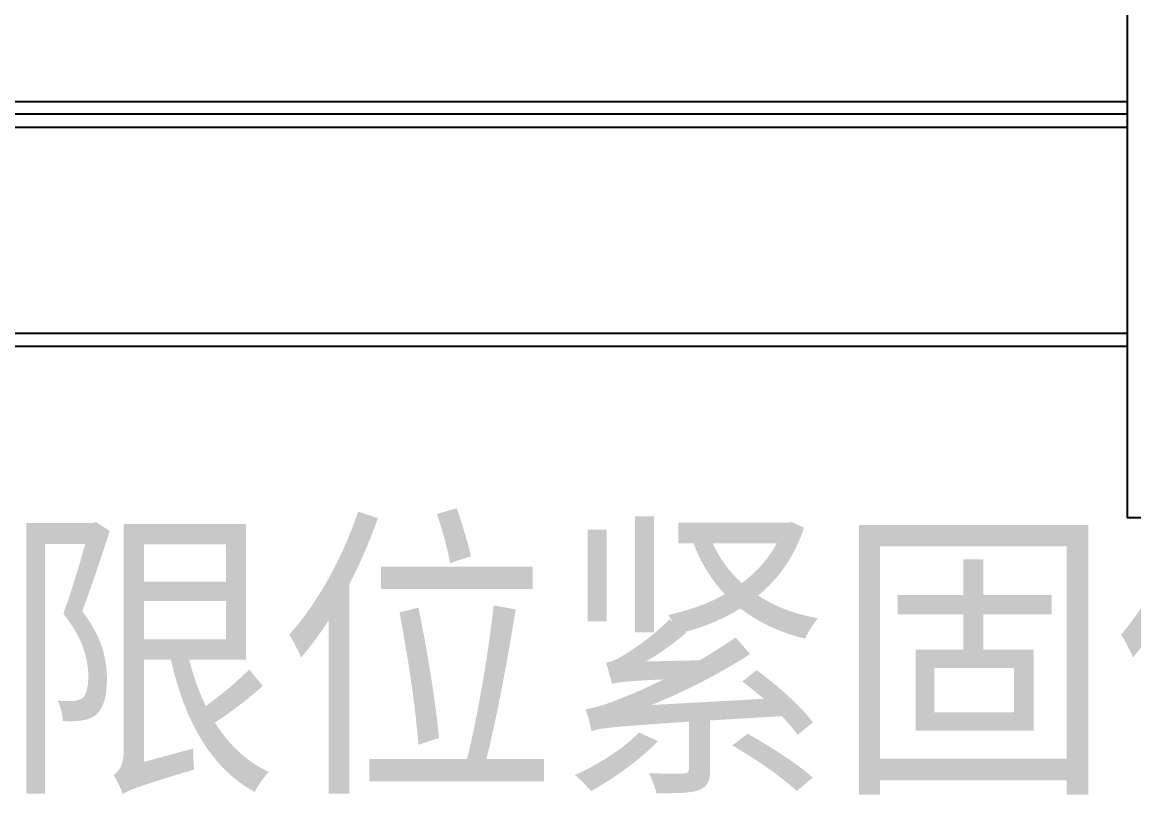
# Model space of a CAD drawing. Extents: x 1680110 to 2699828, y 269661 to 891349.
# Drawn here: x 2396466 to 2397449, y 710093 to 710776 of the extents above; entities that cross this region are included whole.
import ezdxf

# ---------------------------------------------------------------- set-up
doc = ezdxf.new("R2010")
doc.units = 0
doc.header["$LTSCALE"] = 1000
doc.header["$MEASUREMENT"] = 0
doc.styles.add('_TEL_DIM', font='SIMPLEX', dxfattribs={"width": 0.8, "height": 3.5, "bigfont": 'HZTXT'})

msp = doc.modelspace()

# ---------------------------------------------------------------- linework, layer by layer
at = {"color": 7, "linetype": 'Continuous'}
msp.add_line((2397442.97, 713383.16), (2397442.97, 710337.64), dxfattribs=at)
at = {"color": 0, "linetype": 'Continuous'}
for p, q in [((2393396.32, 710705.92), (2397442.97, 710705.92)), ((2397442.97, 710694.54), (2393396.32, 710694.54)), ((2397442.97, 710694.54), (2393396.32, 710694.54)), ((2393396.32, 710683.16), (2397442.97, 710683.16)), ((2393396.32, 710501.03), (2397442.97, 710501.03)), ((2393396.32, 710489.64), (2397442.97, 710489.64)), ((2397647.87, 710337.64), (2397442.97, 710337.64))]:
    msp.add_line(p, q, dxfattribs=at)
at = {"color": 4, "extrusion": (0.917476, 0.397791, 0), "elevation": 2482379.1}
msp.add_lwpolyline([(-301252.88, 0), (-301885.9, 0)], dxfattribs=at)

# ---------------------------------------------------------------- texts
at = {"color": 4, "insert": (2396447.49, 710315.17), "char_height": 200, "width": 1376, "attachment_point": 1, "style": '_TEL_DIM'}
msp.add_mtext('\\fￋￎￌﾣﾤ|b0|i0|c134|p2;\\W0.9000000000;\\T1.0000000000;\\o\\l限位紧固件', dxfattribs=at)

doc.saveas('drawing.dxf')
